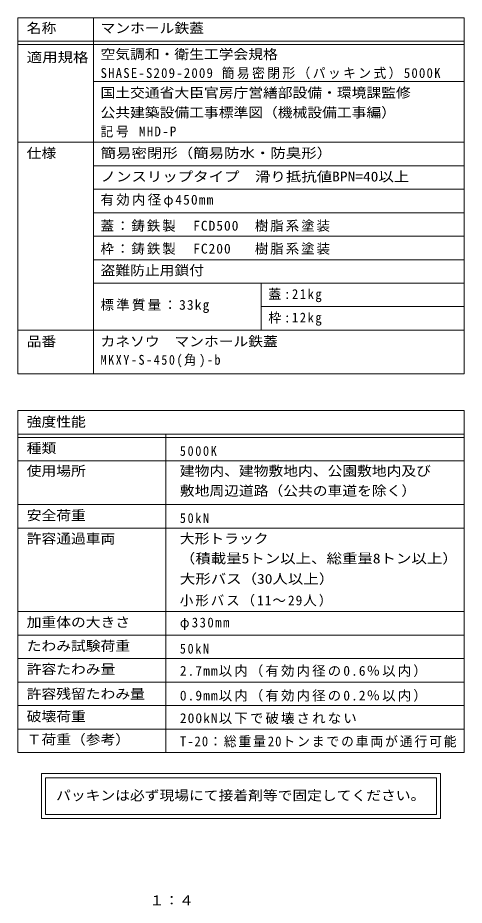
# Model space of a CAD drawing. Units: millimetres on the paper, enlarged 4 times. Extents: x -623 to 760, y -541 to 550.
# Drawn here: x 228 to 760, y -530 to 529 of the extents above; entities that cross this region are included whole.
import ezdxf
from ezdxf.enums import TextEntityAlignment as Align

# ---------------------------------------------------------------- set-up
doc = ezdxf.new("R2010")
doc.units = ezdxf.units.MM
doc.header["$LTSCALE"] = 4
doc.layers.add('F-5_F-5ﾚｲﾔ', color=2, linetype='Continuous')
doc.layers.add('F-F_F-Fﾚｲﾔ', color=3, linetype='Continuous', lineweight=9)
doc.styles.add('ＭＳ ゴシック', font='')
doc.styles.get('ＭＳ ゴシック').set_extended_font_data('MS Gothic')

msp = doc.modelspace()

# ---------------------------------------------------------------- linework, layer by layer
at = {"layer": 'F-F_F-Fﾚｲﾔ', "color": 7}
for p, q in [((227.809, 528.8), (759.824, 528.8)), ((227.809, 528.8), (227.809, 104.037)), ((317.989, 528.8), (317.989, 104.037)), ((759.824, 528.8), (759.824, 104.037)), ((227.809, 500.8), (759.824, 500.8)), ((227.809, 496.8), (759.824, 496.8)), ((317.989, 452.8), (759.824, 452.8)), ((227.809, 380.23), (759.824, 380.23)), ((759.824, 352.23), (317.989, 352.23)), ((759.824, 324.23), (317.989, 324.23)), ((759.824, 296.23), (317.989, 296.23)), ((317.989, 268.231), (759.824, 268.231)), ((317.989, 240.231), (759.824, 240.231)), ((317.989, 212.23), (759.824, 212.23)), ((517.989, 212.23), (517.989, 156.229)), ((517.989, 184.23), (759.824, 184.23)), ((227.809, 156.229), (759.824, 156.229)), ((227.809, 104.037), (759.824, 104.037)), ((227.809, 60.23), (759.824, 60.23)), ((227.809, 60.23), (227.809, -347.479)), ((759.824, 60.23), (759.824, -347.479)), ((227.809, 32.23), (759.824, 32.23)), ((404.43, 32.23), (404.43, -347.479)), ((227.809, 28.23), (759.824, 28.23)), ((227.809, 0.23), (759.824, 0.23)), ((227.809, -51.77), (759.824, -51.77)), ((227.809, -79.77), (759.824, -79.77)), ((227.809, -179.479), (759.824, -179.479)), ((759.824, -207.479), (227.809, -207.479)), ((227.809, -235.479), (759.824, -235.479)), ((227.809, -263.479), (759.824, -263.479)), ((227.809, -291.479), (759.824, -291.479)), ((227.809, -319.479), (759.824, -319.479)), ((227.809, -347.479), (759.824, -347.479)), ((256.048, -372.573), (256.048, -426.384)), ((731.584, -372.573), (256.048, -372.573)), ((261.048, -377.573), (261.048, -421.384)), ((261.048, -377.573), (726.584, -377.573)), ((726.584, -421.384), (726.584, -377.573)), ((731.584, -426.384), (731.584, -372.573)), ((726.584, -421.384), (261.048, -421.384)), ((256.048, -426.384), (731.584, -426.384))]:
    msp.add_line(p, q, dxfattribs=at)

# ---------------------------------------------------------------- texts
at = {"layer": 'F-5_F-5ﾚｲﾔ', "style": 'ＭＳ ゴシック', "width": 1.1}
msp.add_text('１：４', height=11.73, dxfattribs=at).set_placement((384.8, -533.2), align=Align.BOTTOM_LEFT)
at = {"layer": 'F-F_F-Fﾚｲﾔ', "style": 'ＭＳ ゴシック'}
for s, width, p in [('名称', 1.1, (238.456, 507.091)), ('マンホール鉄蓋', 1.1, (326.454, 507.091)), ('適用規格', 1.15, (238.456, 472.317)), ('空気調和・衛生工学会規格', 1.1, (326.454, 475.941)), ('国土交通省大臣官房庁営繕部設備・環境課監修', 1.1, (326.454, 430.02)), ('公共建築設備工事標準図（機械設備工事編）', 1.1, (326.454, 406.415)), ('仕様', 1.1, (238.456, 358.019)), ('簡易密閉形（簡易防水・防臭形）', 1.15, (326.454, 358.019)), ('ノンスリップタイプ\u3000滑り抵抗値BPN=40以上', 1.15, (326.454, 330.019)), ('盗難防止用鎖付', 1.1, (326.454, 218.204)), ('品番', 1.1, (238.456, 133.441)), ('カネソウ\u3000マンホール鉄蓋', 1.1, (326.454, 133.441)), ('強度性能', 1.1, (238.456, 37.585)), ('種類', 1.1, (238.456, 6.079)), ('使用場所', 1.1, (238.456, -21.014)), ('建物内、建物敷地内、公園敷地内及び', 1.1, (420.964, -21.014)), ('敷地周辺道路（公共の車道を除く）', 1.1, (420.964, -44.723)), ('安全荷重', 1.1, (238.456, -73.998)), ('許容通過車両', 1.1, (238.456, -101.781)), ('大形トラック', 1.1, (420.964, -101.781)), ('（積載量5トン以上、総重量8トン以上）', 1.15, (420.964, -125.49)), ('大形バス（30人以上）', 1.15, (420.964, -149.781)), ('加重体の大きさ', 1.1, (238.456, -201.49)), ('たわみ試験荷重', 1.1, (238.456, -229.707)), ('許容たわみ量', 1.1, (238.456, -257.49)), ('許容残留たわみ量', 1.1, (238.456, -286.962)), ('破壊荷重', 1.1, (238.456, -313.764)), ('Ｔ荷重（参考）', 1.1, (238.456, -341.39))]:
    msp.add_text(s, height=11.73, dxfattribs=dict(at, width=width)).set_placement(p, align=Align.BOTTOM_LEFT)
at = {"layer": 'F-F_F-Fﾚｲﾔ', "color": 2, "style": 'ＭＳ ゴシック', "width": 1.1}
msp.add_text('パッキンは必ず現場にて接着剤等で固定してください。', height=11.73, dxfattribs=at).set_placement((273.495, -408.073), align=Align.BOTTOM_LEFT)
at = {"layer": 'F-F_F-Fﾚｲﾔ', "char_height": 11.73, "attachment_point": 7, "style": 'ＭＳ ゴシック'}
for s, insert in [('\\T1.19;\\W0.95;SHASE-S209-2009\\~簡易密閉形（パッキン式）5000K', (326.454, 455.522)), ('\\T1.21;\\W0.95;記号\\~MHD-P', (326.454, 386.019)), ('\\T1.17;有効内径φ450mm', (326.454, 302.733)), ('\\T1.15;蓋：鋳鉄製\u3000FCD500\u3000樹脂系塗装', (326.454, 273.537)), ('\\T1.15;枠：鋳鉄製\u3000FC200\u3000\\~樹脂系塗装', (326.454, 246.205)), ('\\T1.23;\\W0.95;蓋:21kg', (526.454, 189.537)), ('\\T1.17;標準質量：33kg', (326.454, 176.68)), ('\\T1.23;\\W0.95;枠:12kg', (526.454, 161.536)), ('\\T1.26;\\W0.9;MKXY-S-450(角)-b', (326.454, 111.833)), ('\\T1.28;\\W0.9;5000K', (420.964, 6.079)), ('\\T1.28;\\W0.9;50kN', (420.964, -73.998)), ('\\T1.15;小形バス（11～29人）', (420.964, -173.49)), ('\\T1.23;\\W0.95;φ330mm', (420.964, -201.49)), ('\\T1.28;\\W0.9;50kN', (420.964, -229.707)), ('\\T1.16;2.7mm以内（有効内径の0.6％以内）', (420.964, -257.49)), ('\\T1.16;0.9mm以内（有効内径の0.2％以内）', (420.964, -286.962)), ('\\T1.16;200kN以下で破壊されない', (420.964, -313.764)), ('\\T1.15;\\W0.95;T-20：総重量20トンまでの車両が通行可能', (420.964, -341.39))]:
    msp.add_mtext(s, dxfattribs=dict(at, insert=insert))

doc.saveas('drawing.dxf')
